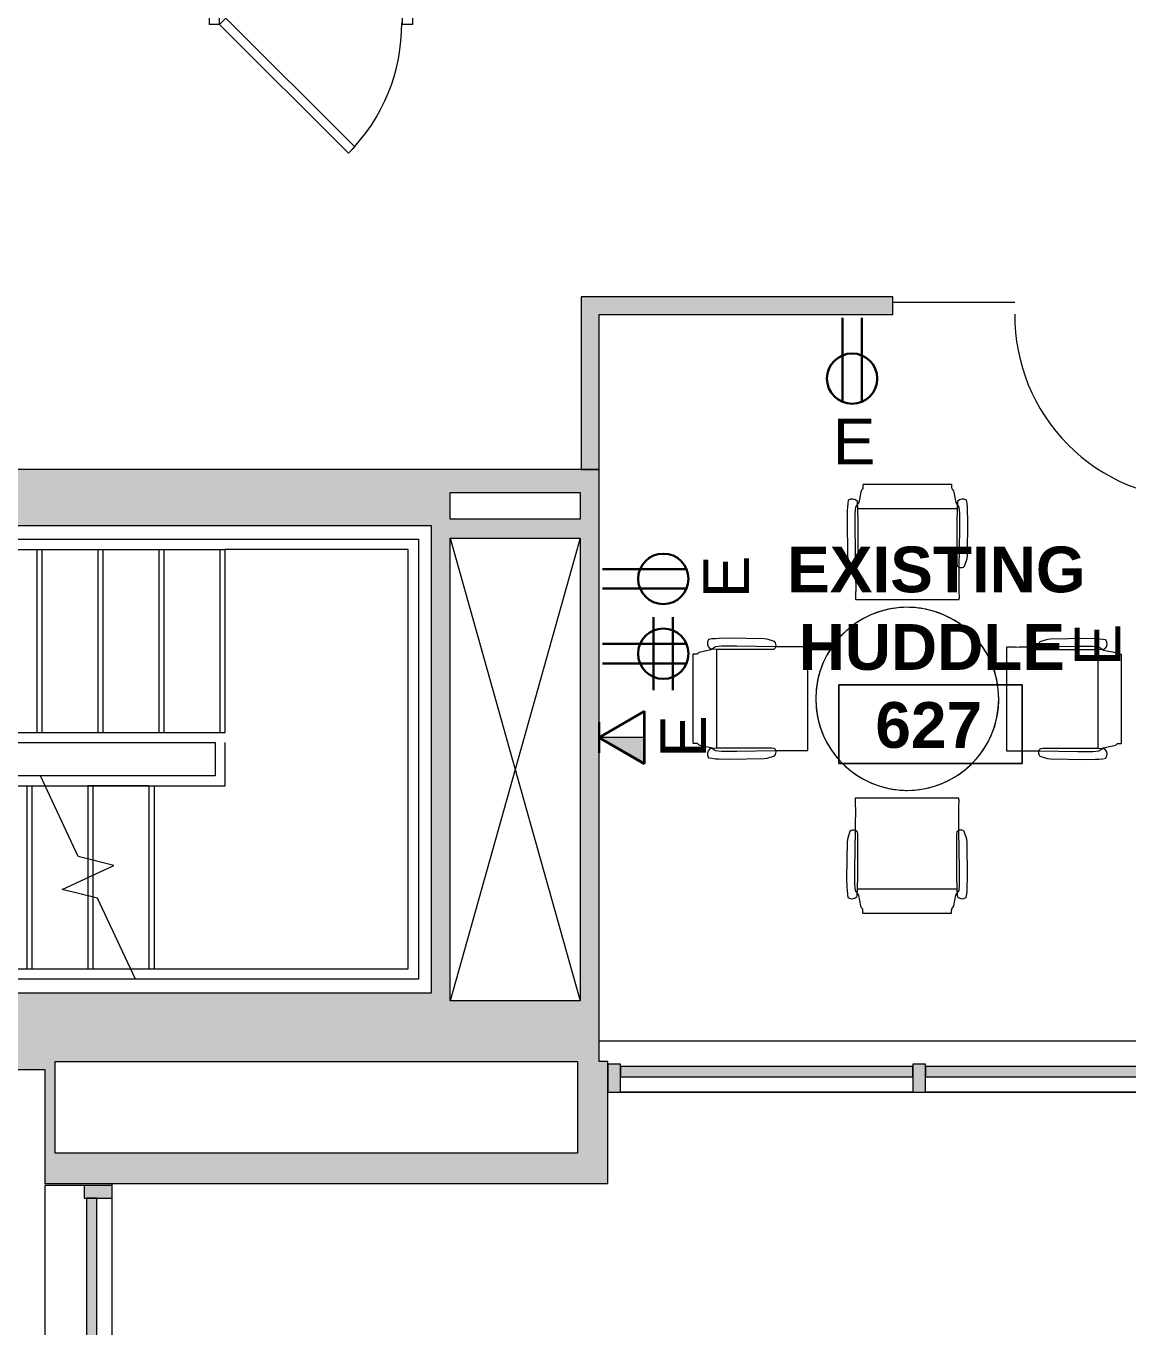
# Model space of a CAD drawing. Header units: inches. Extents: x 385 to 2249, y -1773 to -36.
# Drawn here: x 1215.8 to 1432.5, y -1772.6 to -1515.2 of the extents above; entities that cross this region are included whole.
import ezdxf

# ---------------------------------------------------------------- set-up
doc = ezdxf.new("R2010")
doc.units = ezdxf.units.IN
doc.header["$MEASUREMENT"] = 0
for name, color, linetype, lineweight in [('A-ANNO-NOTE', 131, 'Continuous', 30), ('A-AREA-IDEN', 2, 'Continuous', 9), ('A-COLS', 52, 'Continuous', 13), ('A-DETL', 90, 'Continuous', 9), ('A-DETL-THIN', 151, 'Continuous', 9), ('A-DOOR', 31, 'Continuous', 13), ('A-DOOR-FRAM', 31, 'Continuous', 20), ('A-GLAZ', 151, 'Continuous', 13), ('A-GLAZ-CURT', 52, 'Continuous', 13), ('A-GLAZ-CWMG', 51, 'Continuous', 13), ('A-WALL', 113, 'Continuous', 13), ('A-WALL-PATT', 111, 'Continuous', 13), ('I-FURN', 30, 'Continuous', 9), ('I-WALL', 2, 'Continuous', 13)]:
    doc.layers.add(name, color=color, linetype=linetype, lineweight=lineweight)
doc.styles.add('Swis721 Lt BT', font='swissl.ttf', dxfattribs={"height": 9})
doc.styles.add('Swis721 Lt BT_B', font='', dxfattribs={"height": 9})
doc.styles.get('Swis721 Lt BT_B').set_extended_font_data('Swis721 Lt BT', bold=True)

# ---------------------------------------------------------------- blocks, each defined once
blk = doc.blocks.new('System Panel - Glazed 2-5030408-Level 6 POWER _ SIGNAL')
at = {"layer": 'A-GLAZ-CURT', "lineweight": 9}
blk.add_hatch(color=7, dxfattribs=at).paths.add_polyline_path([(-0.75, 0.25), (26.13, 0.25), (26.13, 2.25), (-0.75, 2.25), (-0.75, 1.49)], flags=0)
at = {"layer": 'A-GLAZ-CURT', "color": 8, "lineweight": 20}
for p, q in [((26.13, 2.25), (-0.75, 2.25)), ((-0.75, 0.25), (26.13, 0.25)), ((26.13, 0.25), (26.13, 2.25))]:
    blk.add_line(p, q, dxfattribs=at)
blk = doc.blocks.new('Rectangular Mullion - 2_5_ x 5_ rectangular-5019916-Level 6 POWER _ SIGNAL')
at = {"layer": 'A-GLAZ-CWMG', "lineweight": 9}
blk.add_hatch(color=7, dxfattribs=at).paths.add_polyline_path([(-2.5, -2.25), (-2.5, 2.75), (0, 2.75), (0, -2.75), (-2.5, -2.75)], flags=0)
at = {"layer": 'A-GLAZ-CWMG', "color": 8, "lineweight": 20}
for p, q in [((-2.5, 2.75), (0, 2.75)), ((-2.5, -2.75), (-2.5, 2.75)), ((0, 2.75), (0, -2.75)), ((0, -2.75), (-2.5, -2.75))]:
    blk.add_line(p, q, dxfattribs=at)
blk = doc.blocks.new('Walls 10 - Walls 10-5024447-Level 6 POWER _ SIGNAL')
at = {"layer": 'A-WALL', "lineweight": 9}
h = blk.add_hatch(color=7, dxfattribs=at)
h.paths.add_polyline_path([(1226.73, -1742.89), (1330.2, -1742.89), (1330.2, -1718.89), (1328.48, -1718.89), (1328.45, -1602.45), (1120.79, -1602.45), (1120.79, -1606.95), (1125.46, -1606.95), (1125.46, -1613.45), (1295.45, -1613.45), (1295.45, -1705.42), (1062.64, -1705.42), (1062.64, -1635.39), (1073.89, -1635.39), (1073.89, -1606.95), (1081.79, -1606.95), (1081.79, -1602.45), (1058.89, -1602.45), (1058.89, -1708.28), (1060.3, -1709.7), (1058.89, -1711.11), (1058.89, -1720.42), (1219.48, -1720.42), (1219.5, -1742.89), (1221.48, -1742.89)], flags=0)
h.paths.add_polyline_path([(1221.48, -1736.89), (1221.48, -1718.89), (1324.2, -1718.89), (1324.2, -1736.89), (1226.73, -1736.89)], flags=0)
h.paths.add_polyline_path([(1324.73, -1706.92), (1299.2, -1706.92), (1299.2, -1615.95), (1324.73, -1615.95)], flags=0)
h.paths.add_polyline_path([(1062.64, -1631.64), (1062.64, -1606.95), (1070.14, -1606.95), (1070.14, -1631.64)], flags=0)
h.paths.add_polyline_path([(1324.2, -1612.2), (1299.2, -1612.2), (1299.2, -1606.95), (1324.73, -1606.95), (1324.73, -1612.2)], flags=0)
at = {"layer": 'A-WALL', "color": 8, "lineweight": 20}
for p, q in [((1058.89, -1602.45), (1058.89, -1720.42)), ((1081.79, -1602.45), (1058.89, -1602.45)), ((1081.79, -1606.95), (1081.79, -1602.45)), ((1125.08, -1602.45), (1120.79, -1602.45)), ((1120.79, -1602.45), (1120.79, -1606.95)), ((1328.48, -1602.45), (1125.08, -1602.45)), ((1328.48, -1718.89), (1328.48, -1602.45)), ((1062.64, -1631.64), (1062.64, -1606.95)), ((1062.64, -1606.95), (1070.14, -1606.95)), ((1070.14, -1606.95), (1070.14, -1631.64)), ((1073.89, -1635.39), (1073.89, -1606.95)), ((1073.89, -1606.95), (1081.79, -1606.95)), ((1120.79, -1606.95), (1125.46, -1606.95)), ((1125.46, -1606.95), (1125.46, -1613.45)), ((1299.2, -1612.2), (1299.2, -1606.95)), ((1299.2, -1606.95), (1324.73, -1606.95)), ((1324.73, -1606.95), (1324.73, -1612.2)), ((1125.46, -1613.45), (1295.45, -1613.45)), ((1295.45, -1613.45), (1295.45, -1705.42)), ((1324.73, -1612.2), (1299.2, -1612.2)), ((1299.2, -1706.92), (1299.2, -1615.95)), ((1299.2, -1615.95), (1324.73, -1615.95)), ((1324.73, -1615.95), (1324.73, -1706.92)), ((1070.14, -1631.64), (1062.64, -1631.64)), ((1062.64, -1705.42), (1062.64, -1635.39)), ((1062.64, -1635.39), (1073.89, -1635.39)), ((1295.45, -1705.42), (1062.64, -1705.42)), ((1324.73, -1706.92), (1299.2, -1706.92)), ((1221.48, -1736.89), (1221.48, -1718.89)), ((1221.48, -1718.89), (1324.2, -1718.89)), ((1324.2, -1718.89), (1324.2, -1736.89)), ((1330.2, -1718.89), (1328.48, -1718.89)), ((1330.2, -1742.89), (1330.2, -1718.89)), ((1058.89, -1720.42), (1062.64, -1720.42)), ((1062.64, -1720.42), (1219.48, -1720.42)), ((1219.48, -1720.42), (1219.48, -1742.89)), ((1324.2, -1736.89), (1221.48, -1736.89)), ((1219.48, -1742.89), (1330.2, -1742.89))]:
    blk.add_line(p, q, dxfattribs=at)
at = {"layer": 'A-WALL', "lineweight": 9}
for p, q in [((1081.79, -1602.45), (1120.79, -1602.45)), ((1120.79, -1606.95), (1081.79, -1606.95))]:
    blk.add_line(p, q, dxfattribs=at)
blk = doc.blocks.new('System Panel - Glazed 2-5104149-Level 6 POWER _ SIGNAL')
at = {"layer": 'A-GLAZ-CURT', "lineweight": 9}
blk.add_hatch(color=7, dxfattribs=at).paths.add_polyline_path([(-14.46, 0.25), (28.75, 0.25), (28.75, 2.25), (-28.75, 2.25), (-28.75, 0.25)], flags=0)
at = {"layer": 'A-GLAZ-CURT', "color": 8, "lineweight": 20}
for p, q in [((28.75, 2.25), (-28.75, 2.25)), ((-28.75, 2.25), (-28.75, 0.25)), ((-28.75, 0.25), (28.75, 0.25)), ((28.75, 0.25), (28.75, 2.25))]:
    blk.add_line(p, q, dxfattribs=at)
blk = doc.blocks.new('Rectangular Mullion - 2_5_ x 5_ rectangular-5104493-Level 6 POWER _ SIGNAL')
at = {"layer": 'A-GLAZ-CWMG', "lineweight": 9}
blk.add_hatch(color=7, dxfattribs=at).paths.add_polyline_path([(-2.5, 2.75), (0, 2.75), (0, -2.75), (-2.5, -2.75), (-2.5, -0.25)], flags=0)
at = {"layer": 'A-GLAZ-CWMG', "color": 8, "lineweight": 20}
for p, q in [((-2.5, 2.75), (0, 2.75)), ((-2.5, -2.75), (-2.5, 2.75)), ((0, 2.75), (0, -2.75)), ((0, -2.75), (-2.5, -2.75))]:
    blk.add_line(p, q, dxfattribs=at)
blk = doc.blocks.new('Rectangular Mullion - 2_5_ x 5_ rectangular-5103979-Level 6 POWER _ SIGNAL')
at = {"layer": 'A-GLAZ-CWMG', "lineweight": 9}
blk.add_hatch(color=7, dxfattribs=at).paths.add_polyline_path([(-2.5, 2.75), (-2.5, -2.75), (0, -2.75), (0, 2.75)], flags=0)
at = {"layer": 'A-GLAZ-CWMG', "color": 8, "lineweight": 20}
for p, q in [((0, 2.75), (-2.5, 2.75)), ((-2.5, 2.75), (-2.5, -2.75)), ((0, -2.75), (0, 2.75)), ((-2.5, -2.75), (0, -2.75))]:
    blk.add_line(p, q, dxfattribs=at)
blk = doc.blocks.new('System Panel - Glazed 2-5105823-Level 6 POWER _ SIGNAL')
at = {"layer": 'A-GLAZ-CURT', "lineweight": 9}
blk.add_hatch(color=7, dxfattribs=at).paths.add_polyline_path([(28.75, 0.25), (28.75, 2.25), (-28.75, 2.25), (-28.75, 0.25), (-14.33, 0.25)], flags=0)
at = {"layer": 'A-GLAZ-CURT', "color": 8, "lineweight": 20}
for p, q in [((28.75, 2.25), (-28.75, 2.25)), ((-28.75, 2.25), (-28.75, 0.25)), ((-28.75, 0.25), (28.75, 0.25)), ((28.75, 0.25), (28.75, 2.25))]:
    blk.add_line(p, q, dxfattribs=at)
blk = doc.blocks.new('Single Flush - OTJ_SOLIDFLUSH_ALUM-5073304-Level 6 POWER _ SIGNAL')
at = {"layer": 'A-DOOR', "color": 8, "lineweight": 20}
for p, q in [((-7.42, 27.32), (-8.65, 26.09)), ((-8.65, 26.09), (16.67, 0.76)), ((17.91, 2), (-7.42, 27.32)), ((16.67, 0.76), (17.91, 2))]:
    blk.add_line(p, q, dxfattribs=at)
at = {"layer": 'A-DOOR', "lineweight": 9}
blk.add_arc((17.91, 2), 35.81, 135, 180.5, dxfattribs=at)
at = {"layer": 'A-DOOR-FRAM', "color": 8}
for p, q in [((-20, -3.75), (-20, 2)), ((-20, 2), (-18, 2)), ((-18, -3.75), (-18, 2)), ((18, -3.75), (18, 2)), ((18, 2), (20, 2)), ((20, -3.75), (20, 2)), ((-20, -3.75), (-18, -3.75)), ((18, -3.75), (20, -3.75))]:
    blk.add_line(p, q, dxfattribs=at)
blk = doc.blocks.new('Columns 17 - Columns 4-5094720-Level 6 POWER _ SIGNAL')
at = {"layer": 'A-COLS', "color": 8, "lineweight": 20}
for p, q in [((1386.75, -824.84), (1378.58, -849.96)), ((1412.53, -833.21), (1386.75, -824.84)), ((1404.36, -858.34), (1412.53, -833.21)), ((1378.58, -849.96), (1404.36, -858.34))]:
    blk.add_line(p, q, dxfattribs=at)
blk = doc.blocks.new('Walls 73 - Walls 3-5131590-Level 6 POWER _ SIGNAL')
at = {"layer": 'A-WALL', "lineweight": 9}
blk.add_line((54.48, -1807.73), (54.48, -1915.86), dxfattribs=at)
blk = doc.blocks.new('Walls 79 - Walls 3-5312800-Level 6 POWER _ SIGNAL')
at = {"layer": 'A-WALL', "lineweight": 9}
for p, q in [((58.22, -1284.73), (50.52, -1284.73)), ((50.52, -1284.73), (50.52, -1314.1))]:
    blk.add_line(p, q, dxfattribs=at)
blk = doc.blocks.new('Single Glass Door - Full Rail - Long Handle-5124217-Level 6 POWER _ SIGNAL')
at = {"layer": 'A-DOOR', "color": 8, "lineweight": 20}
for p, q in [((17, -2), (18, -2)), ((17, -38), (17, -2)), ((18, -2), (18, -38)), ((18, -38), (17, -38))]:
    blk.add_line(p, q, dxfattribs=at)
at = {"layer": 'A-DOOR', "lineweight": 9}
blk.add_arc((18, -2), 36, 179.5, 270, dxfattribs=at)
blk = doc.blocks.new('Frameless opening with glazing - 24_ x 84_-5494074-Level 6 POWER _ SIGNAL')
at = {"layer": 'A-GLAZ', "color": 8, "lineweight": 20}
blk.add_line((-13.5, -0.625), (10.5, -0.625), dxfattribs=at)
blk = doc.blocks.new('Rectangular Mullion - 2_5_ x 5_ rectangular-5026263-Level 6 POWER _ SIGNAL')
at = {"layer": 'A-GLAZ-CWMG', "lineweight": 9}
blk.add_line((1390.2, -1724.89), (1332.7, -1724.89), dxfattribs=at)
blk = doc.blocks.new('Rectangular Mullion - 2_5_ x 5_ rectangular-V33-Level 6 POWER _ SIGNAL')
at = {"layer": 'A-GLAZ-CWMG', "lineweight": 9}
blk.add_line((1450.2, -1724.89), (1392.7, -1724.89), dxfattribs=at)
blk = doc.blocks.new('Columns 59 - Columns 4-5528690-Level 6 POWER _ SIGNAL')
at = {"layer": 'A-COLS', "lineweight": 9}
blk.add_hatch(color=7, dxfattribs=at).paths.add_polyline_path([(1377.49, -849.61), (1407.41, -859.33), (1416.21, -832.25), (1386.29, -822.53), (1379.04, -844.85)], flags=0)
at = {"layer": 'A-COLS', "color": 8, "lineweight": 20}
for p, q in [((1386.29, -822.53), (1377.49, -849.61)), ((1416.21, -832.25), (1386.29, -822.53)), ((1407.41, -859.33), (1416.21, -832.25)), ((1377.49, -849.61), (1407.41, -859.33))]:
    blk.add_line(p, q, dxfattribs=at)
blk = doc.blocks.new('F - CONF TABLE _ROUND-4 CHAIRS_ - Lam 30Dia Single-Column Base-V39-Level 6 POWER _ SIGNAL')
at = {"layer": 'I-FURN'}
for p, q in [((-26.68, 43.81), (-26.83, 43.43)), ((-26.42, 44.07), (-26.68, 43.81)), ((-8.94, 44.91), (-26.37, 44.91)), ((-8.63, 43.81), (-8.88, 44.07)), ((-8.55, 43.67), (-8.63, 43.81)), ((-29.39, 41.2), (-29.45, 40.43)), ((-29.28, 41.81), (-29.39, 41.2)), ((-27.48, 41.36), (-27.5, 41.59)), ((-27.41, 40.2), (-27.48, 41.36)), ((-27.23, 41.36), (-27.46, 41.03)), ((-26.83, 43.43), (-27.23, 41.36)), ((-8.48, 43.43), (-8.55, 43.67)), ((-8.08, 41.36), (-8.48, 43.43)), ((-7.85, 41.03), (-8.08, 41.36)), ((-7.83, 41.36), (-7.89, 40.2)), ((-7.81, 41.59), (-7.83, 41.36)), ((-5.92, 41.2), (-6.03, 41.81)), ((-5.85, 40.43), (-5.92, 41.2)), ((-29.49, 39.78), (-29.54, 37.92)), ((-29.45, 40.43), (-29.49, 39.78)), ((-27.86, 40.43), (-27.97, 39.27)), ((-27.97, 39.27), (-27.97, 36.27)), ((-27.46, 41.03), (-27.86, 40.43)), ((-27.37, 37.52), (-27.41, 40.2)), ((-27.41, 40.2), (-7.89, 40.2)), ((-7.89, 40.2), (-7.93, 37.52)), ((-7.44, 40.43), (-7.85, 41.03)), ((-7.34, 39.27), (-7.44, 40.43)), ((-7.34, 36.27), (-7.34, 39.27)), ((-5.82, 39.78), (-5.85, 40.43)), ((-5.77, 37.92), (-5.82, 39.78)), ((-29.54, 37.92), (-29.44, 30.92)), ((-27.97, 36.27), (-27.86, 28.6)), ((-27.37, 29.43), (-27.37, 37.52)), ((-7.93, 37.52), (-7.93, 29.43)), ((-7.45, 28.6), (-7.34, 36.27)), ((-5.87, 30.92), (-5.77, 37.92)), ((-29.44, 30.92), (-29.38, 30.33)), ((-5.93, 30.33), (-5.87, 30.92)), ((-29.38, 30.33), (-28.89, 28.83)), ((-27.42, 28.93), (-27.37, 29.43)), ((-7.93, 29.43), (-7.88, 28.93)), ((-6.42, 28.83), (-5.93, 30.33)), ((-27.82, 22.28), (-7.48, 22.28)), ((-56.14, 14.52), (-56.75, 14.41)), ((-55.37, 14.59), (-56.14, 14.52)), ((-55.37, 12.99), (-55.97, 12.59)), ((-54.72, 14.62), (-55.37, 14.59)), ((-54.2, 13.1), (-55.37, 12.99)), ((-52.86, 14.67), (-54.72, 14.62)), ((-51.2, 13.1), (-54.2, 13.1)), ((-45.86, 14.57), (-52.86, 14.67)), ((-43.54, 12.99), (-51.2, 13.1)), ((-45.27, 14.51), (-45.86, 14.57)), ((-43.76, 14.02), (-45.27, 14.51)), ((-37.21, -7.39), (-37.21, 12.95)), ((1.84, 12.89), (1.84, -7.45)), ((15.83, 13.03), (8.17, 12.92)), ((9.89, 14.44), (8.39, 13.95)), ((10.49, 14.5), (9.89, 14.44)), ((17.49, 14.6), (10.49, 14.5)), ((18.83, 13.03), (15.83, 13.03)), ((19.35, 14.55), (17.49, 14.6)), ((20, 12.93), (18.83, 13.03)), ((19.99, 14.52), (19.35, 14.55)), ((20.76, 14.45), (19.99, 14.52)), ((20.59, 12.52), (20, 12.93)), ((21.37, 14.34), (20.76, 14.45)), ((-59.85, 11.5), (-59.85, -5.93)), ((-58.75, 11.81), (-59.01, 11.55)), ((-58.61, 11.88), (-58.75, 11.81)), ((-58.37, 11.96), (-58.61, 11.88)), ((-56.3, 12.36), (-58.37, 11.96)), ((-56.53, 12.63), (-56.3, 12.61)), ((-56.3, 12.61), (-55.14, 12.54)), ((-55.97, 12.59), (-56.3, 12.36)), ((-55.14, 12.54), (-52.45, 12.5)), ((-55.14, -6.98), (-55.14, 12.54)), ((-52.45, 12.5), (-44.37, 12.5)), ((-44.37, 12.5), (-43.87, 12.56)), ((8.5, 12.49), (8.99, 12.43)), ((8.99, 12.43), (17.08, 12.43)), ((17.08, 12.43), (19.76, 12.48)), ((19.76, 12.48), (20.93, 12.54)), ((19.76, 12.48), (19.76, -7.04)), ((20.93, 12.29), (20.59, 12.52)), ((20.93, 12.54), (21.15, 12.56)), ((22.99, 11.89), (20.93, 12.29)), ((23.37, 11.74), (22.99, 11.89)), ((23.63, 11.49), (23.37, 11.74)), ((24.48, -6), (24.48, 11.43)), ((-59.01, -5.99), (-58.75, -6.24)), ((-58.75, -6.24), (-58.37, -6.39)), ((-58.37, -6.39), (-56.3, -6.79)), ((-56.3, -7.04), (-56.53, -7.06)), ((-56.3, -6.79), (-55.96, -7.02)), ((-55.14, -6.98), (-56.3, -7.04)), ((-55.96, -7.02), (-55.37, -7.43)), ((-55.37, -7.43), (-54.2, -7.53)), ((-52.45, -6.93), (-55.14, -6.98)), ((-54.2, -7.53), (-51.2, -7.53)), ((-44.37, -6.93), (-52.45, -6.93)), ((-51.2, -7.53), (-43.54, -7.42)), ((-43.87, -6.99), (-44.37, -6.93)), ((8.17, -7.49), (15.83, -7.6)), ((8.99, -7), (8.5, -7.06)), ((17.08, -7), (8.99, -7)), ((15.83, -7.6), (18.83, -7.6)), ((19.76, -7.04), (17.08, -7)), ((18.83, -7.6), (20, -7.49)), ((20.93, -7.11), (19.76, -7.04)), ((20, -7.49), (20.59, -7.09)), ((20.59, -7.09), (20.93, -6.86)), ((20.93, -6.86), (22.99, -6.46)), ((21.15, -7.13), (20.93, -7.11)), ((22.99, -6.46), (23.23, -6.38)), ((23.23, -6.38), (23.37, -6.31)), ((23.37, -6.31), (23.63, -6.05)), ((-56.75, -8.84), (-56.14, -8.95)), ((-56.14, -8.95), (-55.37, -9.02)), ((-55.37, -9.02), (-54.72, -9.05)), ((-54.72, -9.05), (-52.86, -9.1)), ((-52.86, -9.1), (-45.86, -9)), ((-45.86, -9), (-45.27, -8.94)), ((-45.27, -8.94), (-43.76, -8.45)), ((8.39, -8.52), (9.89, -9.01)), ((9.89, -9.01), (10.49, -9.07)), ((10.49, -9.07), (17.49, -9.17)), ((17.49, -9.17), (19.35, -9.12)), ((19.35, -9.12), (19.99, -9.09)), ((19.99, -9.09), (20.76, -9.02)), ((20.76, -9.02), (21.37, -8.91)), ((-7.55, -16.78), (-27.89, -16.78)), ((-27.93, -23.1), (-28.03, -30.77)), ((-7.41, -30.77), (-7.52, -23.1)), ((-29.51, -25.42), (-29.6, -32.42)), ((-29.45, -24.83), (-29.51, -25.42)), ((-28.96, -23.33), (-29.45, -24.83)), ((-27.44, -23.93), (-27.49, -23.43)), ((-27.44, -32.02), (-27.44, -23.93)), ((-7.95, -23.43), (-8, -23.93)), ((-8, -23.93), (-8, -32.02)), ((-6, -24.83), (-6.49, -23.33)), ((-5.93, -25.42), (-6, -24.83)), ((-5.84, -32.42), (-5.93, -25.42)), ((-28.03, -30.77), (-28.03, -33.77)), ((-7.41, -33.77), (-7.41, -30.77)), ((-29.6, -32.42), (-29.56, -34.28)), ((-27.48, -34.7), (-27.44, -32.02)), ((-8, -32.02), (-7.96, -34.7)), ((-5.89, -34.28), (-5.84, -32.42)), ((-29.56, -34.28), (-29.52, -34.93)), ((-29.52, -34.93), (-29.46, -35.7)), ((-29.46, -35.7), (-29.35, -36.31)), ((-28.03, -33.77), (-27.93, -34.93)), ((-27.93, -34.93), (-27.53, -35.53)), ((-27.57, -36.09), (-27.55, -35.86)), ((-27.55, -35.86), (-27.48, -34.7)), ((-27.53, -35.53), (-27.3, -35.86)), ((-7.96, -34.7), (-27.48, -34.7)), ((-27.3, -35.86), (-26.9, -37.93)), ((-8.54, -37.93), (-8.14, -35.86)), ((-8.14, -35.86), (-7.91, -35.53)), ((-7.96, -34.7), (-7.89, -35.86)), ((-7.91, -35.53), (-7.51, -34.93)), ((-7.89, -35.86), (-7.88, -36.09)), ((-7.51, -34.93), (-7.41, -33.77)), ((-6.1, -36.31), (-5.99, -35.7)), ((-5.99, -35.7), (-5.92, -34.93)), ((-5.92, -34.93), (-5.89, -34.28)), ((-26.9, -37.93), (-26.82, -38.17)), ((-26.82, -38.17), (-26.75, -38.31)), ((-26.75, -38.31), (-26.49, -38.57)), ((-8.95, -38.57), (-8.7, -38.31)), ((-8.7, -38.31), (-8.54, -37.93)), ((-26.44, -39.41), (-9.01, -39.41))]:
    blk.add_line(p, q, dxfattribs=at)
for centre, radius, start, end in [((-28.51, 40.74), 1.32, 40.065, 125.935), ((-6.8, 40.74), 1.32, 54.065, 139.935), ((-28.17, 29.68), 1.12, 229.743, 286.0891), ((-28.08, 29.35), 0.781, 286.8466, 327.6782), ((-7.22, 29.35), 0.781, 212.3218, 253.1534), ((-7.14, 29.68), 1.12, 253.9109, 310.257), ((-17.69, 2.75), 18, 360, 180), ((-17.69, 2.75), 18, 0, 180), ((-17.69, 2.75), 18, 360, 142.1053), ((-55.68, 13.64), 1.32, 144.065, 229.935), ((-44.29, 13.22), 0.781, 302.3218, 343.1534), ((-44.61, 13.3), 1.12, 343.9109, 40.257), ((-17.69, 2.75), 18, 142.1053, 170.5263), ((9.24, 13.23), 1.12, 139.743, 196.0891), ((8.91, 13.15), 0.781, 196.8466, 237.6782), ((20.31, 13.57), 1.32, 310.065, 35.935), ((-17.69, 2.75), 18, 170.5263, 180), ((-17.69, 2.75), 18, 180, 360), ((-17.69, 2.75), 18, 180, 198.9474), ((-17.69, 2.75), 18, 180, 0), ((-17.69, 2.75), 18, 350.5263, 360), ((-17.69, 2.75), 18, 198.9474, 350.5263), ((-55.68, -8.07), 1.32, 130.065, 215.935), ((-44.29, -7.65), 0.781, 16.8466, 57.6782), ((-44.61, -7.73), 1.12, 319.743, 16.0891), ((9.24, -7.8), 1.12, 163.9109, 220.257), ((8.91, -7.72), 0.781, 122.3218, 163.1534), ((20.31, -8.14), 1.32, 324.065, 49.935), ((-28.24, -24.18), 1.12, 73.9109, 130.257), ((-28.15, -23.85), 0.781, 32.3218, 73.1534), ((-7.29, -23.85), 0.781, 106.8466, 147.6782), ((-7.21, -24.18), 1.12, 49.743, 106.0891), ((-28.58, -35.24), 1.32, 234.065, 319.935), ((-6.87, -35.24), 1.32, 220.065, 305.935)]:
    blk.add_arc(centre, radius, start, end, dxfattribs=at)
for points, knots in [([(-26.37, 44.91), (-26.37, 44.91), (-26.38, 44.89), (-26.39, 44.84), (-26.39, 44.78), (-26.4, 44.69), (-26.41, 44.59), (-26.42, 44.44), (-26.42, 44.26), (-26.42, 44.12), (-26.42, 44.07)], [0, 0, 0, 0, 0.111111, 0.222222, 0.333333, 0.444444, 0.555556, 0.666667, 0.888889, 1, 1, 1, 1]), ([(-8.88, 44.07), (-8.88, 44.26), (-8.89, 44.53), (-8.91, 44.75), (-8.92, 44.84), (-8.93, 44.89), (-8.94, 44.91), (-8.94, 44.91)], [0, 0, 0, 0, 0.444444, 0.666667, 0.777778, 0.888889, 1, 1, 1, 1]), ([(-27.87, 23.22), (-27.87, 23.14), (-27.87, 22.98), (-27.87, 22.65), (-27.85, 22.35), (-27.83, 22.28), (-27.82, 22.28)], [0, 0, 0, 0, 0.181818, 0.363636, 0.727273, 1, 1, 1, 1]), ([(-7.48, 22.28), (-7.48, 22.28), (-7.47, 22.28), (-7.47, 22.31), (-7.46, 22.37), (-7.45, 22.44), (-7.45, 22.52), (-7.44, 22.66), (-7.44, 22.89), (-7.44, 23.1), (-7.44, 23.22)], [0, 0, 0, 0, 0.090909, 0.181818, 0.272727, 0.363636, 0.454545, 0.545455, 0.727273, 1, 1, 1, 1]), ([(-37.21, 12.95), (-37.21, 12.96), (-37.22, 12.96), (-37.25, 12.97), (-37.3, 12.98), (-37.37, 12.98), (-37.46, 12.99), (-37.59, 13), (-37.83, 13), (-38.04, 13), (-38.15, 13)], [0, 0, 0, 0, 0.090909, 0.181818, 0.272727, 0.363636, 0.454545, 0.545455, 0.727273, 1, 1, 1, 1]), ([(2.78, 12.93), (2.7, 12.93), (2.54, 12.93), (2.21, 12.93), (1.91, 12.91), (1.84, 12.89), (1.84, 12.89)], [0, 0, 0, 0, 0.181818, 0.363636, 0.727273, 1, 1, 1, 1]), ([(-59.01, 11.55), (-59.2, 11.55), (-59.47, 11.54), (-59.69, 11.53), (-59.78, 11.52), (-59.83, 11.51), (-59.84, 11.5), (-59.85, 11.5)], [0, 0, 0, 0, 0.444444, 0.666667, 0.777778, 0.888889, 1, 1, 1, 1]), ([(24.48, 11.43), (24.47, 11.43), (24.45, 11.44), (24.41, 11.45), (24.34, 11.46), (24.25, 11.46), (24.15, 11.47), (24, 11.48), (23.82, 11.48), (23.68, 11.49), (23.63, 11.49)], [0, 0, 0, 0, 0.111111, 0.222222, 0.333333, 0.444444, 0.555556, 0.666667, 0.888889, 1, 1, 1, 1]), ([(-59.85, -5.93), (-59.84, -5.93), (-59.83, -5.94), (-59.78, -5.95), (-59.71, -5.96), (-59.63, -5.96), (-59.53, -5.97), (-59.37, -5.98), (-59.2, -5.98), (-59.06, -5.99), (-59.01, -5.99)], [0, 0, 0, 0, 0.111111, 0.222222, 0.333333, 0.444444, 0.555556, 0.666667, 0.888889, 1, 1, 1, 1]), ([(-38.15, -7.43), (-38.08, -7.43), (-37.91, -7.43), (-37.59, -7.43), (-37.29, -7.41), (-37.21, -7.39), (-37.21, -7.39)], [0, 0, 0, 0, 0.181818, 0.363636, 0.727273, 1, 1, 1, 1]), ([(1.84, -7.45), (1.84, -7.46), (1.84, -7.46), (1.88, -7.47), (1.93, -7.48), (2, -7.48), (2.08, -7.49), (2.22, -7.5), (2.45, -7.5), (2.66, -7.5), (2.78, -7.5)], [0, 0, 0, 0, 0.090909, 0.181818, 0.272727, 0.363636, 0.454545, 0.545455, 0.727273, 1, 1, 1, 1]), ([(23.63, -6.05), (23.82, -6.05), (24.1, -6.04), (24.32, -6.03), (24.41, -6.02), (24.45, -6.01), (24.47, -6), (24.48, -6)], [0, 0, 0, 0, 0.444444, 0.666667, 0.777778, 0.888889, 1, 1, 1, 1]), ([(-27.89, -16.78), (-27.9, -16.78), (-27.9, -16.78), (-27.91, -16.81), (-27.92, -16.87), (-27.92, -16.94), (-27.93, -17.02), (-27.93, -17.16), (-27.94, -17.39), (-27.94, -17.6), (-27.94, -17.72)], [0, 0, 0, 0, 0.090909, 0.181818, 0.272727, 0.363636, 0.454545, 0.545455, 0.727273, 1, 1, 1, 1]), ([(-7.51, -17.72), (-7.51, -17.64), (-7.5, -17.48), (-7.51, -17.15), (-7.52, -16.85), (-7.54, -16.78), (-7.55, -16.78)], [0, 0, 0, 0, 0.181818, 0.363636, 0.727273, 1, 1, 1, 1]), ([(-26.49, -38.57), (-26.49, -38.76), (-26.48, -39.03), (-26.47, -39.25), (-26.45, -39.34), (-26.45, -39.39), (-26.44, -39.41), (-26.44, -39.41)], [0, 0, 0, 0, 0.444444, 0.666667, 0.777778, 0.888889, 1, 1, 1, 1]), ([(-9.01, -39.41), (-9, -39.41), (-9, -39.39), (-8.99, -39.34), (-8.98, -39.28), (-8.97, -39.19), (-8.97, -39.09), (-8.96, -38.94), (-8.95, -38.76), (-8.95, -38.62), (-8.95, -38.57)], [0, 0, 0, 0, 0.111111, 0.222222, 0.333333, 0.444444, 0.555556, 0.666667, 0.888889, 1, 1, 1, 1])]:
    blk.add_open_spline(points, degree=3, knots=knots, dxfattribs=at)
for points in [[(-27.86, 28.6), (-27.85, 27.87), (-27.83, 26.41), (-27.82, 24.93), (-27.82, 24.19)], [(-7.49, 24.19), (-7.48, 24.93), (-7.47, 26.41), (-7.46, 27.87), (-7.45, 28.6)], [(-27.82, 24.19), (-27.83, 24.03), (-27.84, 23.71), (-27.86, 23.38), (-27.87, 23.22)], [(-7.44, 23.22), (-7.45, 23.38), (-7.46, 23.71), (-7.48, 24.03), (-7.49, 24.19)], [(-39.12, 12.95), (-39.87, 12.95), (-41.34, 12.96), (-42.81, 12.98), (-43.54, 12.99)], [(-38.15, 13), (-38.32, 12.99), (-38.64, 12.98), (-38.96, 12.96), (-39.12, 12.95)], [(3.75, 12.88), (3.59, 12.89), (3.27, 12.91), (2.94, 12.92), (2.78, 12.93)], [(8.17, 12.92), (7.44, 12.91), (5.97, 12.9), (4.49, 12.89), (3.75, 12.88)], [(-43.54, -7.42), (-42.81, -7.41), (-41.34, -7.4), (-39.87, -7.39), (-39.12, -7.38)], [(-39.12, -7.38), (-38.96, -7.39), (-38.64, -7.41), (-38.32, -7.42), (-38.15, -7.43)], [(2.78, -7.5), (2.94, -7.49), (3.27, -7.48), (3.59, -7.46), (3.75, -7.45)], [(3.75, -7.45), (4.49, -7.45), (5.97, -7.46), (7.44, -7.48), (8.17, -7.49)], [(-27.94, -17.72), (-27.93, -17.88), (-27.91, -18.21), (-27.9, -18.53), (-27.89, -18.69)], [(-7.56, -18.69), (-7.55, -18.53), (-7.53, -18.21), (-7.52, -17.88), (-7.51, -17.72)], [(-27.89, -18.69), (-27.89, -19.43), (-27.9, -20.91), (-27.92, -22.37), (-27.93, -23.1)], [(-7.52, -23.1), (-7.53, -22.37), (-7.54, -20.91), (-7.55, -19.43), (-7.56, -18.69)]]:
    blk.add_open_spline(points, degree=3, dxfattribs=at)
blk = doc.blocks.new('Room Tag - Room Name and Number-3379422-Level 6 POWER _ SIGNAL')
at = {"layer": 'A-AREA-IDEN'}
for p, q in [((-0.1881, -0.1636), (-0.1881, -0.0018)), ((-0.1881, -0.0018), (0.1869, -0.0018)), ((0.1869, -0.0018), (-0.1881, -0.0018)), ((-0.1881, -0.0018), (-0.1881, -0.1636)), ((0.1869, -0.0018), (0.1869, -0.1636)), ((0.1869, -0.1636), (0.1869, -0.0018)), ((0.1869, -0.1636), (-0.1881, -0.1636)), ((-0.1881, -0.1636), (0.1869, -0.1636))]:
    blk.add_line(p, q, dxfattribs=at)

msp = doc.modelspace()

# ---------------------------------------------------------------- hatches: boundary and pattern name
at = {"layer": 'A-ANNO-NOTE', "lineweight": 9}
msp.add_hatch(color=256, dxfattribs=at).paths.add_polyline_path([(1337.35, -1660.34), (1337.35, -1655.18), (1328.41, -1655.18)], flags=0)
at = {"layer": 'A-WALL-PATT', "lineweight": 9}
msp.add_hatch(color=7, dxfattribs=at).paths.add_polyline_path([(1328.45, -1602.45), (1328.48, -1602.45), (1328.45, -1568.45), (1324.98, -1568.45), (1324.98, -1602.45)], flags=0)
h = msp.add_hatch(color=7, dxfattribs=at)
h.paths.add_polyline_path([(1565.84, -1571.95), (1574.73, -1571.95), (1574.7, -1568.45), (1565.84, -1568.45)], flags=0)
h.paths.add_polyline_path([(1454.73, -1571.95), (1505.84, -1571.95), (1505.84, -1568.45), (1446.23, -1568.45), (1446.23, -1571.95), (1451.23, -1571.95)], flags=0)
h.paths.add_polyline_path([(1328.48, -1571.95), (1386.23, -1571.95), (1386.23, -1568.45), (1328.48, -1568.45)], flags=0)

# ---------------------------------------------------------------- linework, layer by layer
at = {"layer": 'A-ANNO-NOTE'}
for p, q in [((1376.32, -1572.6), (1376.32, -1589.13)), ((1380.16, -1572.6), (1380.16, -1589.13)), ((1380.16, -1572.6), (1380.16, -1589.13)), ((1329.13, -1622.03), (1345.66, -1622.03)), ((1329.13, -1622.03), (1345.66, -1622.03)), ((1329.13, -1625.86), (1345.66, -1625.86)), ((1339.18, -1631.49), (1339.18, -1645.84)), ((1343.01, -1631.49), (1343.01, -1645.84)), ((1329.13, -1636.75), (1345.66, -1636.75)), ((1329.13, -1640.58), (1345.66, -1640.58)), ((1328.41, -1655.18), (1337.35, -1650.02)), ((1328.48, -1655.14), (1337.41, -1649.98)), ((1328.48, -1658.14), (1328.48, -1652.14)), ((1337.35, -1650.02), (1337.35, -1660.34)), ((1337.41, -1649.98), (1337.41, -1660.3)), ((1328.41, -1655.18), (1337.35, -1660.34)), ((1328.48, -1655.14), (1337.41, -1660.3))]:
    msp.add_line(p, q, dxfattribs=at)
at = {"layer": 'A-ANNO-NOTE', "lineweight": 9}
for p, q in [((1328.41, -1655.18), (1337.35, -1660.34)), ((1337.35, -1655.18), (1328.41, -1655.18)), ((1337.35, -1660.34), (1337.35, -1655.18))]:
    msp.add_line(p, q, dxfattribs=at)
at = {"layer": 'A-ANNO-NOTE'}
for centre in [(1378.24, -1584.56), (1341.1, -1623.95), (1341.1, -1638.67)]:
    msp.add_circle(centre, 4.95, dxfattribs=at)
at = {"layer": 'A-DETL', "lineweight": 13}
for p, q in [((1194.95, -1616.17), (1264.16, -1616.17)), ((1264.16, -1616.17), (1292.95, -1616.17)), ((1292.95, -1616.17), (1292.95, -1702.67)), ((1299.2, -1615.95), (1324.73, -1706.92)), ((1324.73, -1615.95), (1299.2, -1706.92)), ((1194.95, -1618.17), (1254.95, -1618.17)), ((1217.95, -1654.17), (1217.95, -1618.17)), ((1218.95, -1654.17), (1218.95, -1618.17)), ((1229.95, -1654.17), (1229.95, -1618.17)), ((1230.95, -1654.17), (1230.95, -1618.17)), ((1241.95, -1654.17), (1241.95, -1618.17)), ((1242.95, -1654.17), (1242.95, -1618.17)), ((1253.95, -1654.17), (1253.95, -1618.17)), ((1290.95, -1618.17), (1254.95, -1618.17)), ((1254.95, -1654.17), (1254.95, -1618.17)), ((1290.95, -1700.67), (1290.95, -1618.17)), ((1194.95, -1654.17), (1254.95, -1654.17)), ((1194.95, -1656.17), (1252.95, -1656.17)), ((1252.95, -1656.17), (1252.95, -1662.67)), ((1254.95, -1664.67), (1254.95, -1656.17)), ((1218.63, -1662.67), (1155.95, -1662.67)), ((1252.95, -1662.67), (1218.63, -1662.67)), ((1226.05, -1678.59), (1218.63, -1662.67)), ((1155.95, -1664.67), (1254.95, -1664.67)), ((1215.95, -1664.67), (1215.95, -1700.67)), ((1216.95, -1664.67), (1216.95, -1700.67)), ((1219.56, -1664.67), (1227.95, -1664.67)), ((1227.95, -1664.67), (1227.95, -1679.06)), ((1239.95, -1664.67), (1227.95, -1664.67)), ((1228.95, -1664.67), (1228.95, -1679.3)), ((1239.95, -1664.67), (1239.95, -1700.67)), ((1240.95, -1664.67), (1240.95, -1700.67)), ((1222.86, -1685.05), (1233.05, -1680.3)), ((1233.05, -1680.3), (1226.05, -1678.59)), ((1227.95, -1679.06), (1227.95, -1682.67)), ((1228.95, -1679.3), (1228.95, -1682.21)), ((1227.95, -1682.67), (1227.95, -1686.29)), ((1228.95, -1682.21), (1228.95, -1686.53)), ((1229.86, -1686.75), (1222.86, -1685.05)), ((1227.95, -1686.29), (1227.95, -1700.67)), ((1228.95, -1686.53), (1228.95, -1700.67)), ((1237.28, -1702.67), (1229.86, -1686.75)), ((1155.95, -1700.67), (1254.74, -1700.67)), ((1254.74, -1700.67), (1290.95, -1700.67)), ((1273.85, -1702.67), (1155.95, -1702.67)), ((1292.95, -1702.67), (1254.74, -1702.67))]:
    msp.add_line(p, q, dxfattribs=at)
at = {"layer": 'A-DETL-THIN'}
for p, q in [((1330.2, -1742.89), (1330.2, -1724.89)), ((1330.2, -1724.89), (1810.18, -1724.89)), ((1232.7, -1772.64), (1232.7, -1742.89)), ((1232.7, -1742.89), (1330.2, -1742.89))]:
    msp.add_line(p, q, dxfattribs=at)
at = {"layer": 'I-WALL', "color": 8, "lineweight": 20}
for p, q in [((1386.23, -1568.45), (1324.98, -1568.45)), ((1324.98, -1568.45), (1324.98, -1602.45)), ((1386.23, -1571.95), (1386.23, -1568.45)), ((1328.48, -1571.95), (1386.23, -1571.95)), ((1328.48, -1602.45), (1328.48, -1571.95)), ((1324.98, -1602.45), (1328.48, -1602.45))]:
    msp.add_line(p, q, dxfattribs=at)

# ---------------------------------------------------------------- block references
at = {"layer": 'A-AREA-IDEN', "xscale": 95.99999999999994, "yscale": 95.99999999999994, "zscale": 95.99999999999994}
msp.add_blockref('Room Tag - Room Name and Number-3379422-Level 6 POWER _ SIGNAL', (1393.71, -1644.59), dxfattribs=at)
at = {"layer": 'A-COLS', "lineweight": 9, "rotation": 18.00000000000044}
for name in ['Columns 59 - Columns 4-5528690-Level 6 POWER _ SIGNAL', 'Columns 17 - Columns 4-5094720-Level 6 POWER _ SIGNAL']:
    msp.add_blockref(name, (-136, -1337.53), dxfattribs=at)
at = {"layer": 'A-DOOR', "rotation": 180}
msp.add_blockref('Single Flush - OTJ_SOLIDFLUSH_ALUM-5073304-Level 6 POWER _ SIGNAL', (1271.77, -1512.89), dxfattribs=at)
at = {"layer": 'A-DOOR'}
msp.add_blockref('Single Glass Door - Full Rail - Long Handle-5124217-Level 6 POWER _ SIGNAL', (1428.23, -1570.2), dxfattribs=at)
at = {"layer": 'A-GLAZ', "rotation": 180}
msp.add_blockref('Frameless opening with glazing - 24_ x 84_-5494074-Level 6 POWER _ SIGNAL', (1396.73, -1570.2), dxfattribs=at)
at = {"layer": 'A-GLAZ-CURT', "lineweight": 9}
for name, p in [('System Panel - Glazed 2-5104149-Level 6 POWER _ SIGNAL', (1361.45, -1722.14)), ('System Panel - Glazed 2-5105823-Level 6 POWER _ SIGNAL', (1421.45, -1722.14))]:
    msp.add_blockref(name, p, dxfattribs=at)
at = {"layer": 'A-GLAZ-CURT', "lineweight": 9, "rotation": 89.99999999999872}
msp.add_blockref('System Panel - Glazed 2-5030408-Level 6 POWER _ SIGNAL', (1229.95, -1771.89), dxfattribs=at)
at = {"layer": 'A-GLAZ-CWMG', "lineweight": 9, "rotation": 180}
msp.add_blockref('Rectangular Mullion - 2_5_ x 5_ rectangular-5103979-Level 6 POWER _ SIGNAL', (1330.2, -1722.14), dxfattribs=at)
at = {"layer": 'A-GLAZ-CWMG', "lineweight": 9, "extrusion": (0, 0, -1)}
for name, p, rotation in [('Rectangular Mullion - 2_5_ x 5_ rectangular-5104493-Level 6 POWER _ SIGNAL', (-1392.7, -1722.14), 180), ('Rectangular Mullion - 2_5_ x 5_ rectangular-5019916-Level 6 POWER _ SIGNAL', (-1229.95, -1743.27), 90.00000000000131)]:
    msp.add_blockref(name, p, dxfattribs=dict(at, rotation=rotation))
at = {"layer": 'A-GLAZ-CWMG', "lineweight": 9}
for name in ['Rectangular Mullion - 2_5_ x 5_ rectangular-5026263-Level 6 POWER _ SIGNAL', 'Rectangular Mullion - 2_5_ x 5_ rectangular-V33-Level 6 POWER _ SIGNAL']:
    msp.add_blockref(name, (0, 0), dxfattribs=at)
at = {"layer": 'A-WALL', "lineweight": 9}
for name, p in [('Walls 10 - Walls 10-5024447-Level 6 POWER _ SIGNAL', (0, 0)), ('Walls 79 - Walls 3-5312800-Level 6 POWER _ SIGNAL', (1168.98, -458.54))]:
    msp.add_blockref(name, p, dxfattribs=at)
at = {"layer": 'A-WALL', "lineweight": 9, "rotation": 270.0000000000001}
msp.add_blockref('Walls 73 - Walls 3-5131590-Level 6 POWER _ SIGNAL', (3244.34, -1660.41), dxfattribs=at)
at = {"layer": 'I-FURN', "rotation": 270.0000000000005}
msp.add_blockref('F - CONF TABLE _ROUND-4 CHAIRS_ - Lam 30Dia Single-Column Base-V39-Level 6 POWER _ SIGNAL', (1386.33, -1665.24), dxfattribs=at)

# ---------------------------------------------------------------- texts
at = {"layer": 'A-ANNO-NOTE', "lineweight": 9, "insert": (1374.41, -1592.45), "char_height": 9, "width": 9.393, "attachment_point": 1, "style": 'Swis721 Lt BT'}
msp.add_mtext('E', dxfattribs=at)
at = {"layer": 'A-ANNO-NOTE', "lineweight": 9, "char_height": 9, "width": 9.393, "attachment_point": 1, "rotation": 90, "style": 'Swis721 Lt BT'}
for insert in [(1348.99, -1627.78), (1421.99, -1641.14), (1340.51, -1659.15)]:
    msp.add_mtext('E', dxfattribs=dict(at, insert=insert))
at = {"layer": 'A-AREA-IDEN', "char_height": 9, "attachment_point": 1, "style": 'Swis721 Lt BT_B'}
for s, insert, width in [('EXISTING', (1365.47, -1617.6), 68.175), ('HUDDLE', (1367.72, -1632.85), 63.024), ('627', (1382.81, -1648.19), 25.452)]:
    msp.add_mtext(s, dxfattribs=dict(at, insert=insert, width=width))

doc.saveas('drawing.dxf')
